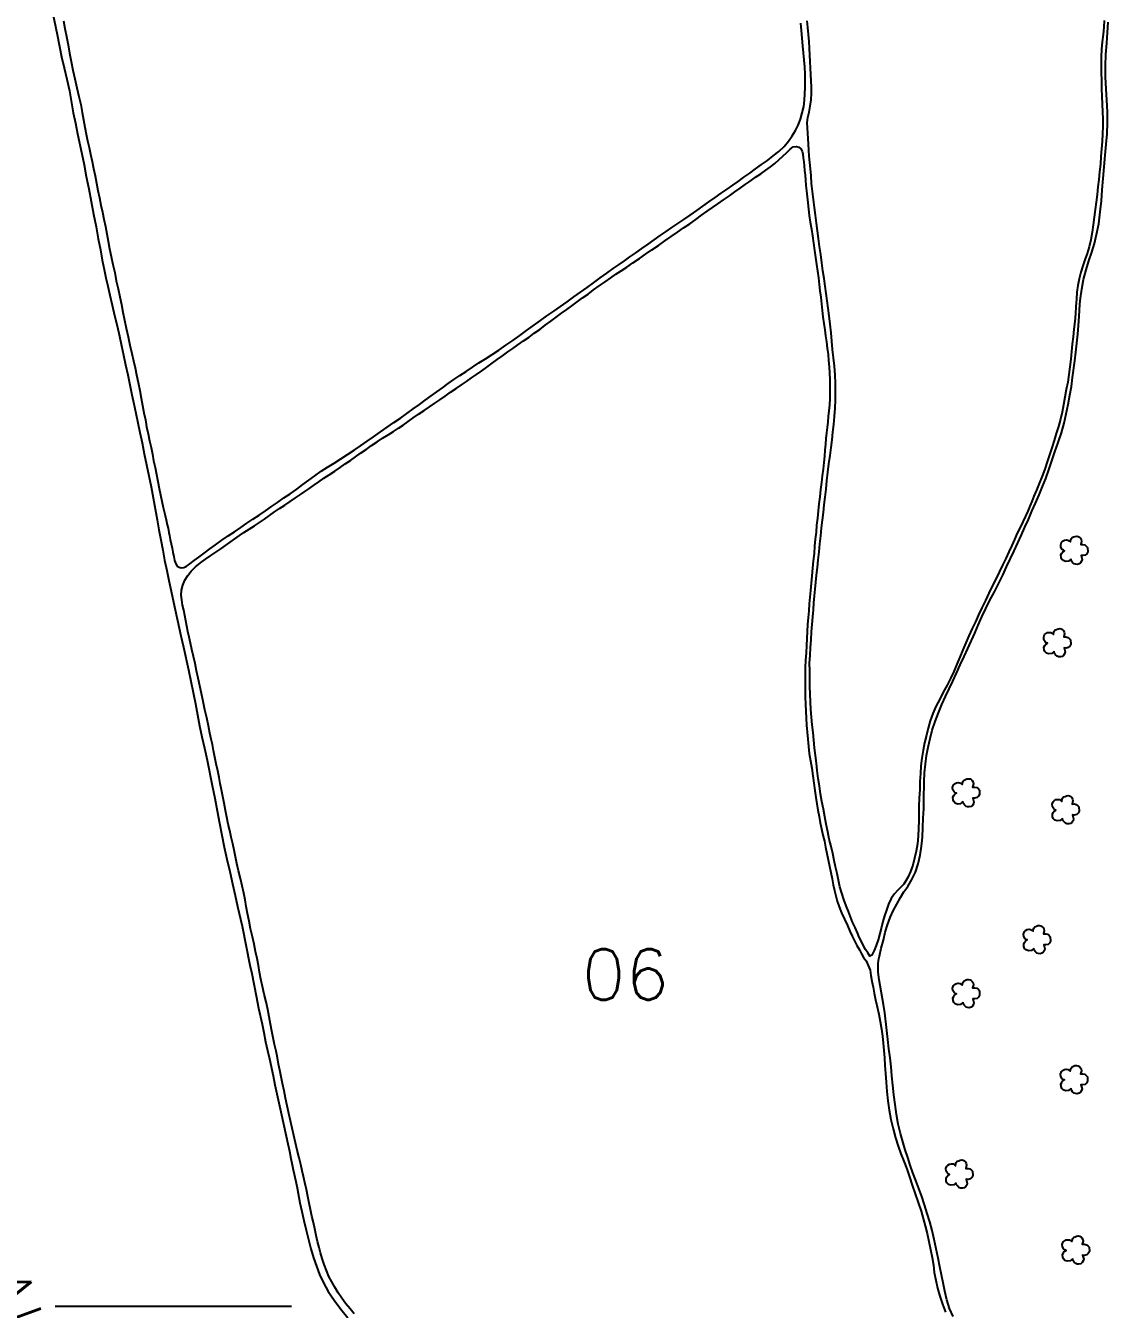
# Model space of a CAD drawing. Header units: millimetres. Extents: x 758395 to 764335, y 7809539 to 7813739.
# Drawn here: x 759837 to 760390, y 7811098 to 7811754 of the extents above; entities that cross this region are included whole.
import ezdxf
from ezdxf.enums import TextEntityAlignment as Align

# ---------------------------------------------------------------- set-up
doc = ezdxf.new("R2010")
doc.units = ezdxf.units.MM
doc.linetypes.add('CONTINUO', pattern=[0])
for name, color, linetype in [('0114000634', 1, 'Continuous'), ('0114000634004', 5, 'Continuous'), ('0114000634005', 5, 'Continuous'), ('0114000634006', 5, 'Continuous'), ('MALHA', 8, 'Continuous'), ('MATO', 3, 'Continuous'), ('TEXTO CONFRONTANTES', 7, 'Continuous'), ('TEXTO_NUN_TAL', 7, 'Continuous')]:
    doc.layers.add(name, color=color, linetype=linetype)
doc.styles.add('Simplex', font='simplex.shx')

msp = doc.modelspace()

# ---------------------------------------------------------------- linework, layer by layer
at = {"layer": '0114000634', "color": 1, "linetype": 'ByBlock'}
for points in [[(759850.47, 7811760.79), (759852.78, 7811749.43), (759855.13, 7811738.07), (759856.43, 7811732.37), (759857.77, 7811726.56), (759859.09, 7811720.69), (759861.04, 7811709.41), (759862.16, 7811704.05), (759863.24, 7811698.75), (759865.4, 7811688.4), (759866.65, 7811682.9), (759867.76, 7811676.91), (759868.99, 7811670.62), (759870.15, 7811664.16), (759871.41, 7811657.66), (759872.71, 7811651.17), (759873.87, 7811645.11), (759874.92, 7811639.38), (759875.93, 7811634.16), (759876.87, 7811629.47), (759877.78, 7811625.14), (759878.76, 7811620.81), (759879.81, 7811616.34), (759880.97, 7811611.26), (759882.16, 7811605.94), (759883.43, 7811600.63), (759884.66, 7811595.43), (759885.78, 7811590.43), (759886.77, 7811585.72), (759887.72, 7811580.74), (759888.89, 7811575.52), (759890.06, 7811570.42), (759891.07, 7811565.43), (759892.1, 7811560.71), (759893.07, 7811556.01), (759894.02, 7811551.17), (759895.09, 7811546.19), (759896.21, 7811540.86), (759897.33, 7811535.28), (759898.5, 7811529.67), (759900.8, 7811518.38), (759902.92, 7811507.12), (759903.99, 7811501.63), (759904.85, 7811496.4), (759905.75, 7811491.27), (759906.79, 7811486.11), (759907.75, 7811480.88), (759908.81, 7811475.7), (759909.92, 7811470.55), (759911.03, 7811465.08), (759912.24, 7811459.51), (759916.06, 7811442.34), (759917.41, 7811436.53), (759919.97, 7811424.92), (759923.45, 7811407.61), (759924.63, 7811401.97), (759925.65, 7811396.35), (759926.82, 7811390.65), (759928.1, 7811384.87), (759929.5, 7811378.84), (759932.05, 7811365.88), (759933.36, 7811359.38), (759934.54, 7811352.98), (759935.74, 7811346.69), (759936.96, 7811340.51), (759938.24, 7811334.41), (759939.61, 7811328.18), (759941.06, 7811321.91), (759942.44, 7811315.73), (759943.74, 7811309.73), (759944.98, 7811304.15), (759947.33, 7811294.08), (759951.35, 7811274.1), (759952.32, 7811269.86), (759954.46, 7811258.45), (759955.73, 7811252.17), (759957.54, 7811244.04), (759958.45, 7811239.66), (759959.34, 7811235.03), (759960.3, 7811230.45), (759961.28, 7811226.2), (759963.13, 7811217.58), (759964.13, 7811213.03), (759966.08, 7811203.77), (759967.08, 7811199.2), (759969.89, 7811186.72), (759970.65, 7811182.83), (759971.47, 7811179.04), (759972.21, 7811175.37), (759972.91, 7811172.09), (759973.4, 7811169.67), (759974.71, 7811163.56), (759975.46, 7811160.47), (759976.89, 7811152.7), (759977.84, 7811148.37), (759978.84, 7811143.66), (759979.98, 7811138.74), (759981.21, 7811133.94), (759982.4, 7811129.18), (759983.78, 7811124.68), (759985.3, 7811120.35), (759986.89, 7811116.11), (759988.87, 7811111.93), (759991.32, 7811107.47), (759994.28, 7811102.94), (759997.71, 7811098.38), (760001.3, 7811094.05)], [(760310.55, 7811094.61), (760308.74, 7811098.82), (760307.4, 7811103.15), (760306.27, 7811107.55), (760305.37, 7811111.9), (760304.58, 7811116.02), (760303.77, 7811120.02), (760302.93, 7811124.52), (760301.96, 7811129.27), (760300.93, 7811134.02), (760299.81, 7811138.54), (760298.56, 7811143.02), (760297.32, 7811147.34), (760295.96, 7811151.67), (760294.48, 7811155.95), (760293, 7811160.08), (760291.45, 7811164.06), (760289.95, 7811167.99), (760288.62, 7811171.9), (760287.32, 7811175.82), (760286.12, 7811179.78), (760283.68, 7811188.21), (760282.55, 7811192.91), (760281.55, 7811197.83), (760280.86, 7811202.97), (760280.26, 7811207.97), (760279.77, 7811212.78), (760279.31, 7811217.62), (760278.96, 7811222.22), (760278.3, 7811226.8), (760277.73, 7811231.46), (760277.19, 7811236.11), (760276.69, 7811240.8), (760275.58, 7811249.76), (760274.89, 7811254.04), (760272.71, 7811266.58), (760272.2, 7811270.54), (760272.23, 7811274.59), (760272.36, 7811276.62), (760272.87, 7811278.71), (760273.82, 7811282.86), (760274.91, 7811286.88), (760275.89, 7811290.89), (760276.98, 7811294.74), (760278.33, 7811298.37), (760279.91, 7811301.84), (760283.65, 7811308.73), (760285.44, 7811311.48), (760287.46, 7811314.34), (760289.51, 7811317.85), (760291.25, 7811321.68), (760292.74, 7811325.87), (760293.76, 7811330.31), (760294.41, 7811334.89), (760294.83, 7811339.54), (760295.07, 7811344.34), (760295.26, 7811349.17), (760295.51, 7811353.91), (760295.56, 7811358.63), (760295.73, 7811367.82), (760295.94, 7811372.31), (760296.36, 7811376.74), (760296.98, 7811381.13), (760297.76, 7811385.46), (760298.73, 7811389.8), (760299.89, 7811394.13), (760301.33, 7811398.47), (760303.04, 7811402.9), (760304.84, 7811407.24), (760306.7, 7811411.3), (760308.56, 7811415.2), (760310.37, 7811419.14), (760312.28, 7811423.24), (760314.16, 7811427.5), (760316.23, 7811431.76), (760318.13, 7811435.87), (760321.61, 7811443.72), (760323.35, 7811447.8), (760325.22, 7811452.02), (760327.22, 7811456.28), (760329.31, 7811460.5), (760331.64, 7811464.76), (760333.84, 7811469.18), (760335.87, 7811473.37), (760337.82, 7811477.48), (760341.69, 7811485.74), (760343.63, 7811489.8), (760345.42, 7811493.93), (760347.17, 7811497.88), (760349.03, 7811501.78), (760350.79, 7811505.9), (760352.7, 7811510.1), (760354.57, 7811514.38), (760356.24, 7811518.59), (760357.91, 7811522.66), (760359.46, 7811527.03), (760360.92, 7811531.68), (760362.46, 7811536.25), (760364.17, 7811541.06), (760365.86, 7811545.97), (760367.23, 7811550.94), (760369.3, 7811560.52), (760370.19, 7811565.21), (760370.95, 7811569.7), (760371.46, 7811574.17), (760372.73, 7811582.72), (760373.3, 7811587.14), (760373.79, 7811591.72), (760374.21, 7811596.38), (760374.53, 7811600.88), (760374.91, 7811605.37), (760375.26, 7811611.7), (760375.55, 7811614.79), (760376.21, 7811619.41), (760377.09, 7811624.33), (760378.44, 7811629.18), (760379.82, 7811633.89), (760381.43, 7811638.21), (760382.73, 7811642.67), (760383.86, 7811647.31), (760384.91, 7811652.72), (760385.71, 7811658.79), (760386.26, 7811664.52), (760386.75, 7811670.06), (760387.19, 7811675.9), (760388.16, 7811687.75), (760388.7, 7811693.38), (760389.19, 7811698.75), (760389.42, 7811704.29), (760389.4, 7811709.96), (760389.07, 7811715.86), (760388.64, 7811721.72), (760388.41, 7811727.57), (760388.39, 7811733.49), (760388.62, 7811739.27), (760388.98, 7811744.99), (760389.38, 7811750.47), (760389.82, 7811755.79)]]:
    msp.add_lwpolyline(points, dxfattribs=at)
at = {"layer": '0114000634004', "linetype": 'ByBlock'}
msp.add_lwpolyline([(760387.68, 7811756.58), (760387.55, 7811753.09), (760387.23, 7811749.48), (760386.66, 7811745.73), (760386.36, 7811741.96), (760386.18, 7811738.09), (760386.14, 7811734.08), (760386.19, 7811729.96), (760386.27, 7811725.84), (760386.36, 7811721.78), (760386.5, 7811717.77), (760386.72, 7811713.81), (760386.89, 7811709.92), (760387.07, 7811706.2), (760387.05, 7811702.42), (760386.84, 7811698.61), (760386.66, 7811694.84), (760386.34, 7811690.99), (760386.03, 7811687.09), (760385.76, 7811683.22), (760385.38, 7811679.31), (760384.99, 7811675.43), (760384.53, 7811671.58), (760384.04, 7811667.65), (760383.69, 7811663.77), (760383.15, 7811660.01), (760382.62, 7811656.17), (760382.11, 7811652.27), (760381.6, 7811648.41), (760380.92, 7811644.6), (760380.03, 7811640.99), (760378.97, 7811637.59), (760377.82, 7811634.39), (760376.76, 7811631.25), (760375.79, 7811627.96), (760374.9, 7811624.57), (760374.22, 7811621.25), (760373.78, 7811617.88), (760373.51, 7811614.26), (760373.27, 7811610.49), (760372.97, 7811606.71), (760372.67, 7811602.87), (760372.17, 7811598.99), (760371.78, 7811595.07), (760371.41, 7811591.24), (760371.02, 7811587.44), (760370.63, 7811583.63), (760370.21, 7811579.71), (760369.63, 7811575.82), (760369.07, 7811571.89), (760368.31, 7811568.05), (760367.67, 7811564.15), (760366.94, 7811560.33), (760366.21, 7811556.56), (760365.32, 7811552.9), (760364.32, 7811549.24), (760363.25, 7811545.62), (760362.21, 7811542.05), (760361, 7811538.39), (760359.77, 7811534.67), (760358.62, 7811531.1), (760357.4, 7811527.46), (760356.09, 7811523.8), (760354.52, 7811520.18), (760353.08, 7811516.74), (760351.85, 7811513.67), (760350.7, 7811510.96), (760349.65, 7811508.45), (760348.65, 7811506), (760347.48, 7811503.37), (760346.11, 7811500.53), (760344.75, 7811497.67), (760343.31, 7811494.67), (760341.96, 7811491.58), (760340.52, 7811488.46), (760339.07, 7811485.26), (760337.43, 7811481.82), (760335.74, 7811478.35), (760334.01, 7811474.76), (760332.29, 7811471.26), (760330.48, 7811467.74), (760328.8, 7811464.1), (760327.05, 7811460.4), (760325.23, 7811456.63), (760323.49, 7811453.06), (760321.91, 7811449.53), (760320.25, 7811446), (760318.58, 7811442.37), (760317.01, 7811438.73), (760315.44, 7811435.16), (760313.99, 7811431.44), (760312.47, 7811427.77), (760310.91, 7811424.15), (760309.25, 7811420.58), (760307.44, 7811417.04), (760305.53, 7811413.55), (760303.7, 7811409.96), (760301.74, 7811406.29), (760300.25, 7811402.58), (760298.85, 7811398.91), (760297.84, 7811395.22), (760296.9, 7811391.51), (760295.97, 7811387.73), (760295.23, 7811383.85), (760294.53, 7811379.91), (760294.08, 7811375.96), (760293.79, 7811371.98), (760293.61, 7811367.87), (760293.45, 7811363.77), (760293.23, 7811359.43), (760293.01, 7811355.38), (760292.98, 7811351.54), (760292.94, 7811347.82), (760292.89, 7811343.96), (760292.71, 7811340.04), (760292.29, 7811336.15), (760291.72, 7811332.41), (760290.84, 7811328.69), (760289.9, 7811325.17), (760288.74, 7811321.97), (760287.61, 7811319.24), (760286.38, 7811317.19), (760285.29, 7811315.52), (760283.94, 7811314.08), (760282.26, 7811312.42), (760280.41, 7811310.36), (760278.87, 7811308.1), (760277.46, 7811305.32), (760276.44, 7811302.2), (760275.41, 7811299.27), (760274.63, 7811296.33), (760273.97, 7811293.46), (760273.18, 7811290.33), (760272.3, 7811287.13), (760271.31, 7811284.18), (760270.21, 7811281.52), (760269.01, 7811279.24), (760268.05, 7811278.78), (760266.94, 7811280.4), (760265.85, 7811282.13), (760264.77, 7811284.02), (760263.67, 7811286.15), (760262.61, 7811288.4), (760261.61, 7811290.67), (760260.42, 7811293.3), (760259.21, 7811296.05), (760258.16, 7811298.74), (760257.1, 7811301.53), (760255.89, 7811304.48), (760254.75, 7811307.58), (760253.63, 7811310.86), (760252.68, 7811314.14), (760251.97, 7811317.47), (760251.27, 7811320.85), (760250.53, 7811324.28), (760249.83, 7811327.63), (760249.09, 7811331.07), (760248.21, 7811334.68), (760247.3, 7811338.39), (760246.47, 7811342.18), (760245.7, 7811346.05), (760244.97, 7811349.95), (760244.27, 7811353.85), (760243.51, 7811357.76), (760242.86, 7811361.69), (760242.2, 7811365.6), (760241.65, 7811369.52), (760241.11, 7811373.47), (760240.67, 7811377.36), (760240.19, 7811381.23), (760239.77, 7811385.07), (760239.35, 7811388.99), (760238.97, 7811392.93), (760238.57, 7811396.86), (760238.22, 7811400.76), (760237.93, 7811404.69), (760237.67, 7811408.63), (760237.44, 7811412.55), (760237.36, 7811416.5), (760237.28, 7811420.43), (760237.26, 7811424.38), (760237.25, 7811428.33), (760237.45, 7811432.32), (760237.7, 7811436.33), (760237.98, 7811440.34), (760238.27, 7811444.28), (760238.56, 7811448.16), (760238.88, 7811451.93), (760239.17, 7811455.59), (760239.4, 7811459.18), (760239.65, 7811462.65), (760239.99, 7811466.11), (760240.38, 7811469.66), (760240.8, 7811473.31), (760241.23, 7811477.15), (760241.6, 7811481.17), (760242.04, 7811485.23), (760242.45, 7811489.3), (760242.92, 7811493.35), (760243.37, 7811497.38), (760243.83, 7811501.33), (760244.24, 7811505.28), (760244.73, 7811509.17), (760245.16, 7811513.08), (760245.67, 7811517.15), (760246.08, 7811521.42), (760246.62, 7811525.83), (760247.09, 7811530.21), (760247.66, 7811534.45), (760248.17, 7811538.44), (760248.68, 7811542.34), (760249.09, 7811546.27), (760249.53, 7811550.22), (760249.94, 7811554.34), (760250.22, 7811558.52), (760250.41, 7811562.69), (760250.44, 7811566.89), (760250.37, 7811571.21), (760250.23, 7811575.62), (760249.86, 7811579.99), (760249.41, 7811584.27), (760248.99, 7811588.49), (760248.59, 7811592.77), (760248.19, 7811597.13), (760247.72, 7811601.54), (760247.19, 7811605.8), (760246.71, 7811609.71), (760246.19, 7811613.43), (760245.72, 7811617.12), (760245.2, 7811620.83), (760244.65, 7811624.76), (760244.05, 7811628.79), (760243.53, 7811632.87), (760242.95, 7811637.01), (760242.34, 7811641.22), (760241.77, 7811645.31), (760241.29, 7811649.22), (760240.74, 7811653.13), (760240.24, 7811657.08), (760239.69, 7811661.06), (760239.21, 7811665.14), (760238.68, 7811669.3), (760238.26, 7811673.31), (760237.95, 7811677.21), (760237.6, 7811680.85), (760237.36, 7811684.12), (760237.03, 7811687.24), (760236.83, 7811690.36), (760236.69, 7811693.44), (760236.52, 7811696.37), (760236.39, 7811699.09), (760236.22, 7811701.73), (760236.04, 7811704.29), (760236.38, 7811706.96), (760237.04, 7811709.75), (760237.57, 7811712.74), (760238.01, 7811716.08), (760238.13, 7811719.45), (760238.11, 7811722.56), (760237.99, 7811725.69), (760237.86, 7811728.9), (760237.71, 7811732.2), (760237.57, 7811735.54), (760237.42, 7811738.93), (760237.19, 7811742.35), (760236.95, 7811745.86), (760236.66, 7811749.4), (760236.31, 7811752.93), (760235.91, 7811756.44)], dxfattribs=at)
at = {"layer": '0114000634005', "linetype": 'ByBlock'}
msp.add_lwpolyline([(759856.04, 7811756.42), (759856.83, 7811752.42), (759857.67, 7811748.34), (759858.42, 7811744.18), (759859.16, 7811739.95), (759860.01, 7811735.68), (759860.84, 7811731.28), (759861.84, 7811726.78), (759862.94, 7811722.17), (759863.99, 7811717.73), (759864.87, 7811713.6), (759865.69, 7811709.65), (759866.38, 7811705.78), (759867.05, 7811702.14), (759867.74, 7811698.59), (759868.43, 7811695.19), (759869.19, 7811691.77), (759869.91, 7811688.24), (759870.67, 7811684.63), (759871.49, 7811680.94), (759872.24, 7811677.17), (759872.96, 7811673.42), (759873.7, 7811669.67), (759874.53, 7811665.95), (759875.25, 7811662.29), (759876.03, 7811658.71), (759876.71, 7811655.08), (759877.48, 7811651.4), (759878.19, 7811647.64), (759878.94, 7811643.82), (759879.67, 7811639.92), (759880.53, 7811635.96), (759881.37, 7811631.91), (759882.24, 7811627.82), (759883, 7811623.62), (759883.96, 7811619.51), (759884.83, 7811615.49), (759885.65, 7811611.56), (759886.44, 7811607.61), (759887.31, 7811603.53), (759888.13, 7811599.36), (759889.1, 7811595.06), (759890.05, 7811590.73), (759890.99, 7811586.58), (759891.89, 7811582.78), (759892.69, 7811579.22), (759893.41, 7811575.59), (759894.23, 7811571.66), (759895.04, 7811567.63), (759895.78, 7811563.69), (759896.45, 7811559.91), (759897.13, 7811556.26), (759897.96, 7811552.68), (759898.56, 7811549.08), (759899.29, 7811545.5), (759900.04, 7811541.92), (759900.85, 7811538.41), (759901.55, 7811535.04), (759902.15, 7811531.7), (759902.87, 7811528.21), (759903.61, 7811524.63), (759904.27, 7811521.07), (759904.93, 7811517.62), (759905.63, 7811514.29), (759906.33, 7811511.02), (759907.05, 7811507.79), (759907.84, 7811504.51), (759908.54, 7811501.55), (759909.11, 7811498.93), (759909.5, 7811497.26), (759909.95, 7811495.09), (759910.19, 7811493.54), (759910.59, 7811491.49), (759911.09, 7811489.32), (759911.56, 7811487.16), (759912.03, 7811485.01), (759912.4, 7811482.85), (759912.84, 7811480.78), (759913.43, 7811479.07), (759914.19, 7811477.94), (759915.19, 7811477.3), (759916.22, 7811477), (759917.65, 7811477.19), (759918.83, 7811477.7), (759920.67, 7811479.02), (759922.77, 7811480.72), (759925.26, 7811482.56), (759927.96, 7811484.6), (759930.77, 7811486.73), (759933.77, 7811488.86), (759936.94, 7811491.13), (759940.2, 7811493.3), (759943.44, 7811495.4), (759946.63, 7811497.64), (759949.83, 7811499.81), (759952.88, 7811501.94), (759956.03, 7811503.99), (759959.23, 7811506.15), (759962.3, 7811508.34), (759965.47, 7811510.48), (759968.61, 7811512.71), (759971.93, 7811514.89), (759975.24, 7811517.26), (759978.36, 7811519.62), (759981.41, 7811521.82), (759984.48, 7811524.07), (759987.69, 7811526.32), (759990.96, 7811528.42), (759994.32, 7811530.52), (759997.73, 7811532.74), (760001.18, 7811534.85), (760004.51, 7811537.14), (760007.84, 7811539.39), (760011.18, 7811541.66), (760014.52, 7811544.01), (760017.97, 7811546.44), (760021.46, 7811548.86), (760024.88, 7811551.28), (760028.23, 7811553.55), (760031.49, 7811555.85), (760034.72, 7811558.16), (760037.91, 7811560.43), (760040.93, 7811562.65), (760043.86, 7811564.81), (760046.84, 7811566.87), (760049.66, 7811569.04), (760052.6, 7811571.11), (760055.53, 7811573.2), (760058.56, 7811575.31), (760061.78, 7811577.31), (760064.99, 7811579.44), (760068.32, 7811581.65), (760071.68, 7811583.75), (760075.01, 7811586.02), (760078.48, 7811588.28), (760082.01, 7811590.74), (760085.64, 7811593.2), (760089.18, 7811595.69), (760092.65, 7811598.18), (760096.13, 7811600.73), (760099.68, 7811603.31), (760103.05, 7811605.77), (760106.51, 7811608.17), (760109.97, 7811610.54), (760113.4, 7811612.94), (760116.78, 7811615.42), (760120.19, 7811617.89), (760123.56, 7811620.28), (760126.87, 7811622.67), (760130.18, 7811625.12), (760133.6, 7811627.59), (760136.94, 7811629.97), (760139.94, 7811632.03), (760142.72, 7811633.85), (760145.47, 7811635.8), (760148.46, 7811637.91), (760151.57, 7811640.07), (760154.69, 7811642.28), (760157.76, 7811644.54), (760160.9, 7811646.76), (760163.88, 7811648.82), (760166.89, 7811650.83), (760169.88, 7811652.93), (760172.97, 7811655), (760176.26, 7811657.15), (760179.64, 7811659.49), (760182.71, 7811661.68), (760185.81, 7811663.91), (760188.94, 7811666.14), (760192, 7811668.3), (760195.1, 7811670.45), (760197.99, 7811672.47), (760200.69, 7811674.42), (760203.62, 7811676.49), (760206.64, 7811678.6), (760209.66, 7811680.8), (760212.71, 7811682.98), (760215.69, 7811685.12), (760218.68, 7811687.46), (760221.52, 7811689.73), (760224.17, 7811692.28), (760226.45, 7811694.98), (760228.37, 7811697.62), (760229.97, 7811700.33), (760231.37, 7811703.17), (760232.54, 7811706.25), (760233.49, 7811709.4), (760234.21, 7811712.61), (760234.61, 7811715.84), (760234.81, 7811719.12), (760234.96, 7811722.37), (760234.95, 7811725.72), (760234.88, 7811729.23), (760234.72, 7811732.82), (760234.41, 7811736.43), (760234.08, 7811740.04), (760233.8, 7811743.71), (760233.46, 7811747.58), (760233.06, 7811751.48), (760232.66, 7811755.26)], dxfattribs=at)
at = {"layer": '0114000634006', "linetype": 'ByBlock'}
msp.add_lwpolyline([(760004.62, 7811096.07), (760002.61, 7811098.55), (760000.39, 7811101.22), (759998.25, 7811104.09), (759996.41, 7811106.84), (759994.73, 7811109.59), (759993.13, 7811112.31), (759991.72, 7811115.12), (759990.39, 7811118.1), (759989.17, 7811121.25), (759988.19, 7811124.31), (759987.39, 7811127.14), (759986.67, 7811129.91), (759985.9, 7811132.9), (759985.11, 7811136.12), (759984.41, 7811139.45), (759983.75, 7811142.72), (759983.03, 7811145.99), (759982.3, 7811149.27), (759981.56, 7811152.58), (759980.91, 7811156.04), (759980.17, 7811159.6), (759979.43, 7811163.08), (759978.7, 7811166.21), (759978.05, 7811169.1), (759977.31, 7811172.27), (759976.41, 7811175.78), (759975.49, 7811179.58), (759974.58, 7811183.43), (759973.73, 7811187.12), (759972.92, 7811190.82), (759972.08, 7811194.58), (759971.23, 7811198.41), (759970.4, 7811202.31), (759969.56, 7811206.21), (759968.75, 7811209.95), (759968.02, 7811213.6), (759967.26, 7811217.11), (759966.58, 7811220.42), (759965.99, 7811223.58), (759965.41, 7811226.79), (759964.72, 7811230.13), (759963.94, 7811233.6), (759963.22, 7811237.05), (759962.55, 7811240.47), (759961.83, 7811244.05), (759961.13, 7811247.75), (759960.4, 7811251.51), (759959.58, 7811255.38), (759958.66, 7811259.32), (759957.76, 7811263.19), (759956.96, 7811266.93), (759956.25, 7811270.46), (759955.65, 7811273.92), (759954.96, 7811277.53), (759954.26, 7811281.16), (759953.54, 7811284.84), (759952.68, 7811288.66), (759951.62, 7811292.65), (759950.87, 7811296.64), (759950.09, 7811300.47), (759949.41, 7811304), (759948.85, 7811307.41), (759948.21, 7811310.9), (759947.42, 7811314.62), (759946.44, 7811318.44), (759945.54, 7811322.29), (759944.7, 7811325.99), (759943.95, 7811329.41), (759943.3, 7811332.76), (759942.56, 7811336.14), (759941.83, 7811339.53), (759941.06, 7811342.85), (759940.28, 7811346.18), (759939.54, 7811349.62), (759938.86, 7811353.18), (759938.23, 7811356.78), (759937.55, 7811360.25), (759936.89, 7811363.62), (759936.21, 7811366.82), (759935.58, 7811370.02), (759934.86, 7811373.44), (759934.12, 7811376.97), (759933.4, 7811380.41), (759932.8, 7811383.71), (759932.13, 7811386.77), (759931.53, 7811389.6), (759930.93, 7811392.65), (759930.22, 7811396.29), (759929.37, 7811400.37), (759928.37, 7811404.56), (759927.47, 7811408.78), (759926.58, 7811412.85), (759925.73, 7811416.78), (759924.89, 7811420.67), (759924.04, 7811424.5), (759923.31, 7811428.25), (759922.52, 7811431.81), (759921.73, 7811435.3), (759920.93, 7811438.59), (759920.21, 7811441.59), (759919.67, 7811444.46), (759919.11, 7811447.28), (759918.56, 7811449.97), (759918.09, 7811452.62), (759917.51, 7811455.34), (759916.96, 7811458.02), (759916.48, 7811460.61), (759916.18, 7811463.14), (759916.38, 7811465.63), (759917.01, 7811468.13), (759918.11, 7811470.66), (759919.58, 7811473.07), (759921.36, 7811475.4), (759923.58, 7811477.52), (759926.12, 7811479.55), (759928.72, 7811481.51), (759931.42, 7811483.3), (759933.96, 7811485.05), (759936.42, 7811486.8), (759938.8, 7811488.51), (759941.25, 7811490.22), (759943.59, 7811491.91), (759945.92, 7811493.49), (759948.27, 7811495.12), (759950.96, 7811496.8), (759953.67, 7811498.45), (759956.26, 7811500.13), (759958.8, 7811501.87), (759961.33, 7811503.71), (759963.83, 7811505.59), (759966.43, 7811507.33), (759969.09, 7811509.04), (759971.86, 7811510.97), (759974.65, 7811512.79), (759977.17, 7811514.43), (759979.32, 7811515.94), (759981.36, 7811517.36), (759983.72, 7811519.04), (759986.46, 7811520.91), (759989.11, 7811522.75), (759991.86, 7811524.61), (759994.73, 7811526.47), (759997.37, 7811528.25), (760000.04, 7811530.07), (760002.71, 7811531.93), (760005.29, 7811533.72), (760007.89, 7811535.52), (760010.64, 7811537.4), (760013.43, 7811539.44), (760016.27, 7811541.38), (760019.09, 7811543.26), (760022, 7811545.04), (760024.7, 7811546.73), (760027.14, 7811548.29), (760029.6, 7811549.93), (760032.13, 7811551.7), (760034.79, 7811553.56), (760037.51, 7811555.47), (760040.32, 7811557.34), (760043.08, 7811559.25), (760045.7, 7811561.08), (760048.38, 7811562.9), (760051.14, 7811564.78), (760053.87, 7811566.68), (760056.61, 7811568.58), (760059.34, 7811570.43), (760061.91, 7811572.26), (760064.49, 7811574.04), (760067.12, 7811575.83), (760069.74, 7811577.7), (760072.34, 7811579.56), (760074.99, 7811581.49), (760077.7, 7811583.41), (760080.4, 7811585.37), (760083.05, 7811587.28), (760085.56, 7811589.07), (760088.17, 7811590.92), (760091.07, 7811592.89), (760093.9, 7811594.88), (760096.59, 7811596.81), (760099.37, 7811598.81), (760102.15, 7811600.93), (760105.02, 7811603.01), (760107.74, 7811605.09), (760110.41, 7811607.04), (760113.14, 7811608.98), (760115.8, 7811610.92), (760118.54, 7811612.84), (760121.26, 7811614.85), (760124.05, 7811616.88), (760126.85, 7811618.93), (760129.74, 7811621.04), (760132.76, 7811623.16), (760135.67, 7811625.17), (760138.31, 7811627.06), (760140.91, 7811628.74), (760143.8, 7811630.58), (760147, 7811632.73), (760150.29, 7811635.03), (760153.48, 7811637.19), (760156.68, 7811639.45), (760159.97, 7811641.67), (760163.31, 7811643.99), (760166.57, 7811646.22), (760169.67, 7811648.43), (760172.86, 7811650.6), (760175.98, 7811652.8), (760179.05, 7811655.01), (760182.07, 7811657.07), (760184.95, 7811659.13), (760187.67, 7811661), (760190.38, 7811662.97), (760193.27, 7811665.03), (760196.24, 7811666.98), (760199.06, 7811669.04), (760201.68, 7811670.98), (760204.26, 7811672.78), (760206.92, 7811674.58), (760209.65, 7811676.49), (760212.28, 7811678.32), (760214.8, 7811680.08), (760217.2, 7811681.77), (760219.4, 7811683.54), (760221.51, 7811685.35), (760223.55, 7811687.27), (760225.53, 7811689.19), (760227.23, 7811690.9), (760228.76, 7811691.98), (760230.45, 7811692.27), (760231.79, 7811691.89), (760232.83, 7811690.97), (760233.41, 7811689.82), (760233.7, 7811688.33), (760233.99, 7811686.44), (760234.22, 7811684.37), (760234.44, 7811682.27), (760234.69, 7811680.04), (760234.88, 7811677.62), (760235.13, 7811675.05), (760235.37, 7811672.38), (760235.67, 7811669.6), (760236.01, 7811666.57), (760236.36, 7811663.41), (760236.66, 7811660.15), (760237.06, 7811656.89), (760237.57, 7811653.55), (760238.11, 7811650.07), (760238.67, 7811646.51), (760239.25, 7811642.88), (760239.76, 7811639.18), (760240.26, 7811635.6), (760240.75, 7811632.01), (760241.25, 7811628.55), (760241.72, 7811625.16), (760242.11, 7811621.81), (760242.51, 7811618.5), (760242.91, 7811615.19), (760243.29, 7811611.87), (760243.61, 7811608.49), (760244.04, 7811605.14), (760244.48, 7811601.83), (760244.94, 7811598.54), (760245.38, 7811595.51), (760245.86, 7811592.42), (760246.28, 7811589.23), (760246.64, 7811585.97), (760246.95, 7811582.84), (760247.16, 7811579.64), (760247.41, 7811576.51), (760247.5, 7811573.28), (760247.52, 7811570.06), (760247.54, 7811566.82), (760247.5, 7811563.58), (760247.32, 7811560.32), (760247.04, 7811557.16), (760246.74, 7811554.36), (760246.46, 7811551.56), (760246.17, 7811548.78), (760245.83, 7811545.98), (760245.52, 7811543.14), (760245.27, 7811540.18), (760245.05, 7811537.1), (760244.81, 7811533.99), (760244.46, 7811530.84), (760244.16, 7811527.5), (760243.71, 7811524.03), (760243.24, 7811520.55), (760242.81, 7811516.96), (760242.44, 7811513.35), (760242, 7811509.71), (760241.63, 7811506.07), (760241.24, 7811502.46), (760240.83, 7811498.87), (760240.53, 7811495.25), (760240.13, 7811491.64), (760239.81, 7811488.02), (760239.48, 7811484.3), (760239.06, 7811480.58), (760238.72, 7811476.81), (760238.33, 7811472.99), (760237.96, 7811469.17), (760237.64, 7811465.52), (760237.33, 7811462.08), (760237, 7811458.66), (760236.75, 7811455.15), (760236.47, 7811451.67), (760236.18, 7811448.12), (760236.01, 7811444.55), (760235.78, 7811440.98), (760235.56, 7811437.32), (760235.39, 7811433.58), (760235.19, 7811429.87), (760235.03, 7811426.15), (760234.9, 7811422.37), (760234.88, 7811418.59), (760234.88, 7811414.85), (760234.89, 7811411.12), (760235.06, 7811407.44), (760235.26, 7811403.81), (760235.46, 7811400.25), (760235.67, 7811396.7), (760235.98, 7811393.09), (760236.25, 7811389.46), (760236.58, 7811385.83), (760237.08, 7811382.14), (760237.64, 7811378.43), (760238.35, 7811374.66), (760238.9, 7811370.86), (760239.4, 7811367.08), (760239.92, 7811363.3), (760240.47, 7811359.76), (760240.9, 7811356.47), (760241.45, 7811353.24), (760242.07, 7811350.02), (760242.67, 7811346.84), (760243.36, 7811343.7), (760244.01, 7811340.56), (760244.76, 7811337.45), (760245.41, 7811334.33), (760246.08, 7811331.11), (760246.76, 7811327.89), (760247.4, 7811324.69), (760248.06, 7811321.42), (760248.69, 7811318.24), (760249.31, 7811315.18), (760249.93, 7811312.26), (760250.58, 7811309.45), (760251.31, 7811306.75), (760252.25, 7811303.95), (760253.53, 7811300.78), (760255.04, 7811297.58), (760256.55, 7811294.4), (760257.86, 7811291.41), (760259, 7811288.95), (760260.14, 7811286.62), (760261.37, 7811284.23), (760262.63, 7811281.93), (760263.74, 7811279.89), (760264.8, 7811277.95), (760266.06, 7811276.26), (760268.08, 7811271.64), (760268.51, 7811268.78), (760269, 7811265.9), (760269.63, 7811262.91), (760270.24, 7811259.87), (760270.9, 7811256.41), (760271.67, 7811252.8), (760272.51, 7811249.11), (760273.27, 7811245.33), (760273.88, 7811241.45), (760274.43, 7811237.82), (760274.8, 7811234.24), (760275.11, 7811230.6), (760275.44, 7811226.79), (760275.64, 7811222.81), (760275.96, 7811218.71), (760276.33, 7811214.31), (760276.74, 7811209.65), (760277.15, 7811204.87), (760277.81, 7811200.05), (760278.65, 7811195.24), (760279.86, 7811190.49), (760281.18, 7811185.91), (760282.49, 7811181.67), (760283.88, 7811177.76), (760285.31, 7811173.96), (760286.88, 7811170.04), (760288.32, 7811165.94), (760289.7, 7811161.67), (760291.23, 7811157.32), (760292.66, 7811152.85), (760294.16, 7811148.54), (760295.28, 7811144.75), (760296.29, 7811140.99), (760297.21, 7811137.1), (760298.14, 7811133.01), (760298.98, 7811128.83), (760299.78, 7811124.79), (760300.45, 7811120.97), (760300.93, 7811117.21), (760301.65, 7811113.27), (760302.52, 7811109.14), (760303.76, 7811105), (760305.18, 7811100.98), (760306.7, 7811096.95)], dxfattribs=at)
at = {"layer": 'MALHA'}
msp.add_line((759851.88, 7811100), (759972.6, 7811100), dxfattribs=at)
at = {"layer": 'MATO', "linetype": 'CONTINUO'}
for points in [[(760370.81, 7811481.49, 0), (760369.56, 7811480.45, 0), (760367.98, 7811480.26, 0), (760366.85, 7811480.7, 0), (760366.05, 7811481.49, 0), (760365.72, 7811482.39, 0), (760365.63, 7811483.72, 0), (760366.06, 7811484.56, 0), (760366.52, 7811485.18, 0), (760367.43, 7811485.8, 0), (760366.85, 7811485.99, 0), (760366.28, 7811486.46, 0), (760365.6, 7811487.52, 0), (760365.48, 7811488.78, 0), (760365.97, 7811490.1, 0), (760366.48, 7811490.57, 0), (760367.41, 7811491.13, 0), (760368.38, 7811491.27, 0), (760369.16, 7811491.15, 0), (760369.78, 7811490.87, 0), (760370.46, 7811490.26, 0), (760370.66, 7811491.42, 0), (760370.83, 7811491.88, 0), (760371.34, 7811492.52, 0), (760372.09, 7811492.8, 0), (760372.82, 7811493.12, 0), (760373.65, 7811493.2, 0), (760374.43, 7811493.09, 0), (760375.07, 7811492.75, 0), (760375.54, 7811492.24, 0), (760375.95, 7811491.43, 0), (760376.11, 7811490.52, 0), (760375.74, 7811488.9, 0), (760376.87, 7811488.92, 0), (760377.8, 7811488.7, 0), (760378.69, 7811488, 0), (760379.18, 7811487.44, 0), (760379.31, 7811485.21, 0), (760378.76, 7811484.22, 0), (760378.04, 7811483.56, 0), (760376.9, 7811483.25, 0), (760375.9, 7811483.34, 0), (760376.43, 7811481.26, 0), (760376.19, 7811480.38, 0), (760375.59, 7811479.53, 0), (760374.93, 7811479.01, 0), (760373.99, 7811478.77, 0), (760373.06, 7811478.83, 0), (760372.36, 7811479.03, 0), (760371.56, 7811479.82, 0), (760371.01, 7811480.52, 0), (760370.85, 7811481.6, 0)], [(760362.13, 7811434.3, 0), (760360.89, 7811433.26, 0), (760359.3, 7811433.07, 0), (760358.17, 7811433.51, 0), (760357.37, 7811434.3, 0), (760357.04, 7811435.2, 0), (760356.95, 7811436.53, 0), (760357.39, 7811437.37, 0), (760357.84, 7811437.99, 0), (760358.75, 7811438.61, 0), (760358.17, 7811438.8, 0), (760357.6, 7811439.27, 0), (760356.93, 7811440.33, 0), (760356.81, 7811441.59, 0), (760357.29, 7811442.91, 0), (760357.8, 7811443.38, 0), (760358.73, 7811443.94, 0), (760359.71, 7811444.08, 0), (760360.49, 7811443.96, 0), (760361.11, 7811443.68, 0), (760361.78, 7811443.07, 0), (760361.98, 7811444.23, 0), (760362.16, 7811444.69, 0), (760362.66, 7811445.33, 0), (760363.41, 7811445.61, 0), (760364.15, 7811445.93, 0), (760364.97, 7811446.01, 0), (760365.76, 7811445.9, 0), (760366.39, 7811445.56, 0), (760366.86, 7811445.05, 0), (760367.27, 7811444.24, 0), (760367.44, 7811443.33, 0), (760367.06, 7811441.71, 0), (760368.19, 7811441.73, 0), (760369.13, 7811441.51, 0), (760370.01, 7811440.81, 0), (760370.5, 7811440.25, 0), (760370.63, 7811438.02, 0), (760370.09, 7811437.03, 0), (760369.36, 7811436.37, 0), (760368.22, 7811436.06, 0), (760367.22, 7811436.15, 0), (760367.76, 7811434.07, 0), (760367.51, 7811433.19, 0), (760366.91, 7811432.34, 0), (760366.25, 7811431.82, 0), (760365.31, 7811431.58, 0), (760364.38, 7811431.64, 0), (760363.68, 7811431.84, 0), (760362.88, 7811432.63, 0), (760362.34, 7811433.33, 0), (760362.17, 7811434.41, 0)], [(760315.58, 7811357.63, 0), (760314.33, 7811356.58, 0), (760312.75, 7811356.4, 0), (760311.62, 7811356.84, 0), (760310.82, 7811357.62, 0), (760310.49, 7811358.52, 0), (760310.4, 7811359.86, 0), (760310.83, 7811360.7, 0), (760311.29, 7811361.32, 0), (760312.2, 7811361.94, 0), (760311.62, 7811362.12, 0), (760311.05, 7811362.59, 0), (760310.37, 7811363.65, 0), (760310.25, 7811364.91, 0), (760310.74, 7811366.23, 0), (760311.25, 7811366.7, 0), (760312.18, 7811367.27, 0), (760313.15, 7811367.4, 0), (760313.94, 7811367.29, 0), (760314.55, 7811367, 0), (760315.23, 7811366.4, 0), (760315.43, 7811367.55, 0), (760315.6, 7811368.01, 0), (760316.11, 7811368.65, 0), (760316.86, 7811368.93, 0), (760317.6, 7811369.26, 0), (760318.42, 7811369.33, 0), (760319.2, 7811369.22, 0), (760319.84, 7811368.88, 0), (760320.31, 7811368.37, 0), (760320.72, 7811367.56, 0), (760320.88, 7811366.65, 0), (760320.51, 7811365.04, 0), (760321.64, 7811365.06, 0), (760322.58, 7811364.83, 0), (760323.46, 7811364.13, 0), (760323.95, 7811363.57, 0), (760324.08, 7811361.35, 0), (760323.54, 7811360.35, 0), (760322.81, 7811359.69, 0), (760321.67, 7811359.38, 0), (760320.67, 7811359.47, 0), (760321.2, 7811357.4, 0), (760320.96, 7811356.51, 0), (760320.36, 7811355.67, 0), (760319.7, 7811355.14, 0), (760318.76, 7811354.91, 0), (760317.83, 7811354.96, 0), (760317.13, 7811355.16, 0), (760316.33, 7811355.95, 0), (760315.78, 7811356.66, 0), (760315.62, 7811357.73, 0)], [(760366.44, 7811349.01, 0), (760365.2, 7811347.97, 0), (760363.61, 7811347.78, 0), (760362.48, 7811348.22, 0), (760361.68, 7811349.01, 0), (760361.35, 7811349.91, 0), (760361.26, 7811351.24, 0), (760361.7, 7811352.08, 0), (760362.15, 7811352.7, 0), (760363.06, 7811353.32, 0), (760362.48, 7811353.5, 0), (760361.91, 7811353.98, 0), (760361.24, 7811355.04, 0), (760361.12, 7811356.3, 0), (760361.6, 7811357.61, 0), (760362.11, 7811358.09, 0), (760363.04, 7811358.65, 0), (760364.02, 7811358.78, 0), (760364.8, 7811358.67, 0), (760365.42, 7811358.39, 0), (760366.09, 7811357.78, 0), (760366.3, 7811358.94, 0), (760366.47, 7811359.4, 0), (760366.97, 7811360.04, 0), (760367.73, 7811360.31, 0), (760368.46, 7811360.64, 0), (760369.29, 7811360.72, 0), (760370.07, 7811360.6, 0), (760370.7, 7811360.27, 0), (760371.17, 7811359.76, 0), (760371.58, 7811358.94, 0), (760371.75, 7811358.04, 0), (760371.37, 7811356.42, 0), (760372.5, 7811356.44, 0), (760373.44, 7811356.22, 0), (760374.32, 7811355.52, 0), (760374.81, 7811354.96, 0), (760374.94, 7811352.73, 0), (760374.4, 7811351.74, 0), (760373.67, 7811351.07, 0), (760372.53, 7811350.77, 0), (760371.53, 7811350.86, 0), (760372.07, 7811348.78, 0), (760371.82, 7811347.9, 0), (760371.22, 7811347.05, 0), (760370.56, 7811346.52, 0), (760369.62, 7811346.29, 0), (760368.69, 7811346.35, 0), (760367.99, 7811346.55, 0), (760367.19, 7811347.33, 0), (760366.65, 7811348.04, 0), (760366.48, 7811349.12, 0)], [(760351.79, 7811282.67, 0), (760350.54, 7811281.63, 0), (760348.96, 7811281.45, 0), (760347.83, 7811281.88, 0), (760347.03, 7811282.67, 0), (760346.7, 7811283.57, 0), (760346.61, 7811284.9, 0), (760347.04, 7811285.74, 0), (760347.5, 7811286.36, 0), (760348.41, 7811286.98, 0), (760347.83, 7811287.17, 0), (760347.26, 7811287.64, 0), (760346.58, 7811288.7, 0), (760346.46, 7811289.96, 0), (760346.95, 7811291.28, 0), (760347.46, 7811291.75, 0), (760348.39, 7811292.32, 0), (760349.36, 7811292.45, 0), (760350.14, 7811292.33, 0), (760350.76, 7811292.05, 0), (760351.44, 7811291.45, 0), (760351.64, 7811292.6, 0), (760351.81, 7811293.06, 0), (760352.32, 7811293.7, 0), (760353.07, 7811293.98, 0), (760353.8, 7811294.3, 0), (760354.63, 7811294.38, 0), (760355.41, 7811294.27, 0), (760356.05, 7811293.93, 0), (760356.52, 7811293.42, 0), (760356.93, 7811292.61, 0), (760357.09, 7811291.7, 0), (760356.72, 7811290.09, 0), (760357.85, 7811290.1, 0), (760358.78, 7811289.88, 0), (760359.67, 7811289.18, 0), (760360.16, 7811288.62, 0), (760360.29, 7811286.4, 0), (760359.74, 7811285.4, 0), (760359.02, 7811284.74, 0), (760357.88, 7811284.43, 0), (760356.88, 7811284.52, 0), (760357.41, 7811282.44, 0), (760357.17, 7811281.56, 0), (760356.57, 7811280.71, 0), (760355.91, 7811280.19, 0), (760354.97, 7811279.96, 0), (760354.04, 7811280.01, 0), (760353.34, 7811280.21, 0), (760352.54, 7811281, 0), (760351.99, 7811281.71, 0), (760351.83, 7811282.78, 0)], [(760315.58, 7811255.1, 0), (760314.33, 7811254.06, 0), (760312.75, 7811253.88, 0), (760311.62, 7811254.31, 0), (760310.82, 7811255.1, 0), (760310.49, 7811256, 0), (760310.4, 7811257.33, 0), (760310.83, 7811258.17, 0), (760311.29, 7811258.79, 0), (760312.2, 7811259.41, 0), (760311.62, 7811259.6, 0), (760311.05, 7811260.07, 0), (760310.37, 7811261.13, 0), (760310.25, 7811262.39, 0), (760310.74, 7811263.71, 0), (760311.25, 7811264.18, 0), (760312.18, 7811264.75, 0), (760313.15, 7811264.88, 0), (760313.94, 7811264.77, 0), (760314.55, 7811264.48, 0), (760315.23, 7811263.88, 0), (760315.43, 7811265.03, 0), (760315.6, 7811265.49, 0), (760316.11, 7811266.13, 0), (760316.86, 7811266.41, 0), (760317.6, 7811266.73, 0), (760318.42, 7811266.81, 0), (760319.2, 7811266.7, 0), (760319.84, 7811266.36, 0), (760320.31, 7811265.85, 0), (760320.72, 7811265.04, 0), (760320.88, 7811264.13, 0), (760320.51, 7811262.52, 0), (760321.64, 7811262.53, 0), (760322.58, 7811262.31, 0), (760323.46, 7811261.61, 0), (760323.95, 7811261.05, 0), (760324.08, 7811258.83, 0), (760323.54, 7811257.83, 0), (760322.81, 7811257.17, 0), (760321.67, 7811256.86, 0), (760320.67, 7811256.95, 0), (760321.2, 7811254.87, 0), (760320.96, 7811253.99, 0), (760320.36, 7811253.14, 0), (760319.7, 7811252.62, 0), (760318.76, 7811252.39, 0), (760317.83, 7811252.44, 0), (760317.13, 7811252.64, 0), (760316.33, 7811253.43, 0), (760315.78, 7811254.14, 0), (760315.62, 7811255.21, 0)], [(760370.75, 7811211.17, 0), (760369.51, 7811210.12, 0), (760367.92, 7811209.94, 0), (760366.79, 7811210.38, 0), (760365.99, 7811211.16, 0), (760365.66, 7811212.06, 0), (760365.57, 7811213.4, 0), (760366.01, 7811214.24, 0), (760366.46, 7811214.86, 0), (760367.37, 7811215.48, 0), (760366.79, 7811215.66, 0), (760366.22, 7811216.13, 0), (760365.55, 7811217.19, 0), (760365.43, 7811218.45, 0), (760365.91, 7811219.77, 0), (760366.42, 7811220.24, 0), (760367.35, 7811220.81, 0), (760368.33, 7811220.94, 0), (760369.11, 7811220.83, 0), (760369.73, 7811220.54, 0), (760370.4, 7811219.94, 0), (760370.61, 7811221.09, 0), (760370.78, 7811221.55, 0), (760371.28, 7811222.19, 0), (760372.04, 7811222.47, 0), (760372.77, 7811222.8, 0), (760373.6, 7811222.87, 0), (760374.38, 7811222.76, 0), (760375.01, 7811222.42, 0), (760375.48, 7811221.91, 0), (760375.9, 7811221.1, 0), (760376.06, 7811220.19, 0), (760375.68, 7811218.58, 0), (760376.81, 7811218.6, 0), (760377.75, 7811218.37, 0), (760378.63, 7811217.67, 0), (760379.12, 7811217.11, 0), (760379.25, 7811214.89, 0), (760378.71, 7811213.89, 0), (760377.98, 7811213.23, 0), (760376.84, 7811212.92, 0), (760375.84, 7811213.01, 0), (760376.38, 7811210.94, 0), (760376.13, 7811210.05, 0), (760375.53, 7811209.21, 0), (760374.87, 7811208.68, 0), (760373.93, 7811208.45, 0), (760373, 7811208.5, 0), (760372.3, 7811208.7, 0), (760371.5, 7811209.49, 0), (760370.96, 7811210.2, 0), (760370.79, 7811211.27, 0)], [(760312.13, 7811162.92, 0), (760310.88, 7811161.88, 0), (760309.3, 7811161.69, 0), (760308.17, 7811162.13, 0), (760307.37, 7811162.92, 0), (760307.04, 7811163.82, 0), (760306.95, 7811165.15, 0), (760307.38, 7811165.99, 0), (760307.84, 7811166.61, 0), (760308.75, 7811167.23, 0), (760308.17, 7811167.41, 0), (760307.6, 7811167.89, 0), (760306.93, 7811168.95, 0), (760306.8, 7811170.21, 0), (760307.29, 7811171.52, 0), (760307.8, 7811171.99, 0), (760308.73, 7811172.56, 0), (760309.71, 7811172.69, 0), (760310.49, 7811172.58, 0), (760311.1, 7811172.3, 0), (760311.78, 7811171.69, 0), (760311.98, 7811172.85, 0), (760312.16, 7811173.31, 0), (760312.66, 7811173.95, 0), (760313.41, 7811174.22, 0), (760314.15, 7811174.55, 0), (760314.97, 7811174.62, 0), (760315.75, 7811174.51, 0), (760316.39, 7811174.18, 0), (760316.86, 7811173.67, 0), (760317.27, 7811172.85, 0), (760317.43, 7811171.95, 0), (760317.06, 7811170.33, 0), (760318.19, 7811170.35, 0), (760319.13, 7811170.12, 0), (760320.01, 7811169.43, 0), (760320.5, 7811168.87, 0), (760320.63, 7811166.64, 0), (760320.09, 7811165.65, 0), (760319.36, 7811164.98, 0), (760318.22, 7811164.68, 0), (760317.22, 7811164.77, 0), (760317.76, 7811162.69, 0), (760317.51, 7811161.81, 0), (760316.91, 7811160.96, 0), (760316.25, 7811160.43, 0), (760315.31, 7811160.2, 0), (760314.38, 7811160.26, 0), (760313.68, 7811160.46, 0), (760312.88, 7811161.24, 0), (760312.34, 7811161.95, 0), (760312.17, 7811163.03, 0)], [(760371.61, 7811124.15, 0), (760370.37, 7811123.11, 0), (760368.79, 7811122.92, 0), (760367.66, 7811123.36, 0), (760366.86, 7811124.15, 0), (760366.53, 7811125.05, 0), (760366.44, 7811126.38, 0), (760366.87, 7811127.22, 0), (760367.32, 7811127.84, 0), (760368.23, 7811128.46, 0), (760367.65, 7811128.65, 0), (760367.08, 7811129.12, 0), (760366.41, 7811130.18, 0), (760366.29, 7811131.44, 0), (760366.77, 7811132.75, 0), (760367.28, 7811133.23, 0), (760368.21, 7811133.79, 0), (760369.19, 7811133.92, 0), (760369.97, 7811133.81, 0), (760370.59, 7811133.53, 0), (760371.26, 7811132.92, 0), (760371.47, 7811134.08, 0), (760371.64, 7811134.54, 0), (760372.15, 7811135.18, 0), (760372.9, 7811135.45, 0), (760373.63, 7811135.78, 0), (760374.46, 7811135.86, 0), (760375.24, 7811135.74, 0), (760375.87, 7811135.41, 0), (760376.34, 7811134.9, 0), (760376.76, 7811134.09, 0), (760376.92, 7811133.18, 0), (760376.54, 7811131.56, 0), (760377.68, 7811131.58, 0), (760378.61, 7811131.36, 0), (760379.49, 7811130.66, 0), (760379.98, 7811130.1, 0), (760380.12, 7811127.87, 0), (760379.57, 7811126.88, 0), (760378.85, 7811126.21, 0), (760377.71, 7811125.91, 0), (760376.71, 7811126, 0), (760377.24, 7811123.92, 0), (760377, 7811123.04, 0), (760376.4, 7811122.19, 0), (760375.73, 7811121.66, 0), (760374.79, 7811121.43, 0), (760373.86, 7811121.49, 0), (760373.16, 7811121.69, 0), (760372.36, 7811122.47, 0), (760371.82, 7811123.18, 0), (760371.65, 7811124.26, 0)]]:
    msp.add_polyline3d(points, dxfattribs=at)

# ---------------------------------------------------------------- texts
at = {"layer": 'TEXTO CONFRONTANTES', "linetype": 'Continuous', "style": 'Simplex'}
msp.add_text('SANTA RITA e PONTE ALTA I', height=26, rotation=289.74867, dxfattribs=at).set_placement((759676.79, 7811465.88), align=Align.BOTTOM_LEFT)
at = {"layer": 'TEXTO_NUN_TAL', "linetype": 'Continuous', "style": 'Simplex'}
msp.add_text('06', height=26, dxfattribs=at).set_placement((760120.86, 7811256.34))

doc.saveas('drawing.dxf')
